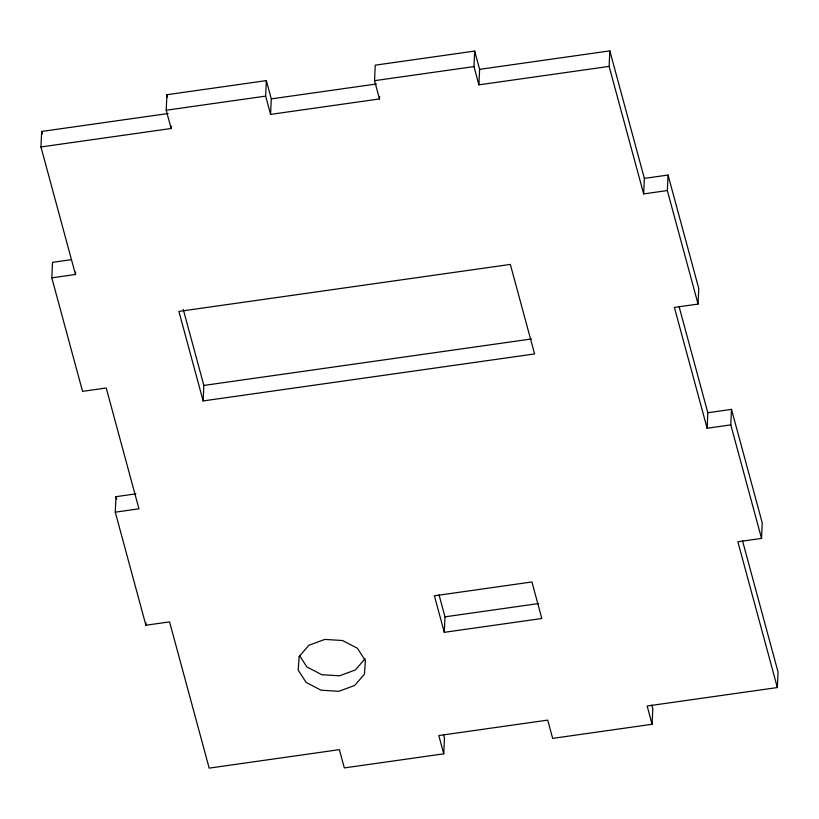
<?xml version="1.0" encoding="UTF-8"?>
<svg xmlns="http://www.w3.org/2000/svg" width="819" height="819" viewBox="0 0 819 819"><rect width="100%" height="100%" fill="white"/><g stroke="black" fill="none" stroke-linecap="round" stroke-linejoin="round"><path stroke-width="1.23" d="M443.468 734.663L444.461 738.318L443.755 753.828L344.328 767.925L339.383 749.651L209.173 768.12L169.574 621.877L145.895 625.235L115.274 512.172L138.954 508.814L106.224 387.991L82.555 391.349L51.812 277.836L75.481 274.478L40.95 146.959L41.656 131.45L168.069 113.524M51.812 277.836L52.518 262.336L71.202 259.684M75.481 274.478L75.594 272.092M115.274 512.172L115.981 496.672L135.913 493.837M40.95 146.959L171.161 128.491L166.206 110.227L166.912 94.717L266.339 80.62L271.294 98.884L270.587 114.394L379.484 98.945L379.596 96.56M145.895 625.235L146.007 622.849M171.161 128.491L171.263 126.106M203.153 400.931L178.9 311.415L510.339 264.414L534.582 353.931L203.153 400.931L203.849 385.432L183.261 309.398M270.587 114.394L265.643 96.12L266.339 80.62M379.484 98.945L374.539 80.682L375.245 65.172L474.672 51.075L479.617 69.349L478.91 84.848L609.121 66.39L609.827 50.88L479.617 69.349M444.287 632.329L434.398 595.792L531.93 581.961L541.83 618.499L444.287 632.329L444.993 616.83L439.056 594.901M478.91 84.848L473.966 66.585L474.672 51.075M644.358 178.399L668.038 175.041L667.331 190.551L643.652 193.908L644.358 178.399L609.827 50.88M443.755 753.828L438.81 735.554L547.706 720.116L552.661 738.38L652.088 724.283L652.794 708.773L651.801 705.118M707.125 428.245L707.821 412.735L731.5 409.377L730.794 424.887L707.125 428.245L674.395 307.422L698.075 304.064L698.781 288.554L668.038 175.041M652.088 724.283L647.143 706.009L777.344 687.55L737.858 541.758L761.537 538.4L762.243 522.891L731.5 409.377M777.344 687.55L778.05 672.041L742.546 540.949M365.12 658.701L355.395 669.942L339.527 675.798L321.775 674.702L306.9 666.953L299.549 655.65M166.206 110.227L265.643 96.12M374.539 80.682L473.966 66.585M271.294 98.884L376.392 83.988M203.849 385.432L531.49 338.964M444.993 616.83L538.728 603.531M667.331 190.551L698.075 304.064M730.794 424.887L761.537 538.4M679.115 306.705L707.821 412.735M609.121 66.39L643.652 193.908M166.912 94.717L167.567 97.154M41.656 131.45L42.322 133.906M115.981 496.672L116.646 499.129M299.17 656.521L298.177 670.126L306.193 682.462L321.068 690.212L338.82 691.308L354.688 685.442L364.424 674.201L365.407 660.595L357.391 648.259L342.516 640.509L324.764 639.414L308.896 645.28L299.17 656.521"/></g></svg>
